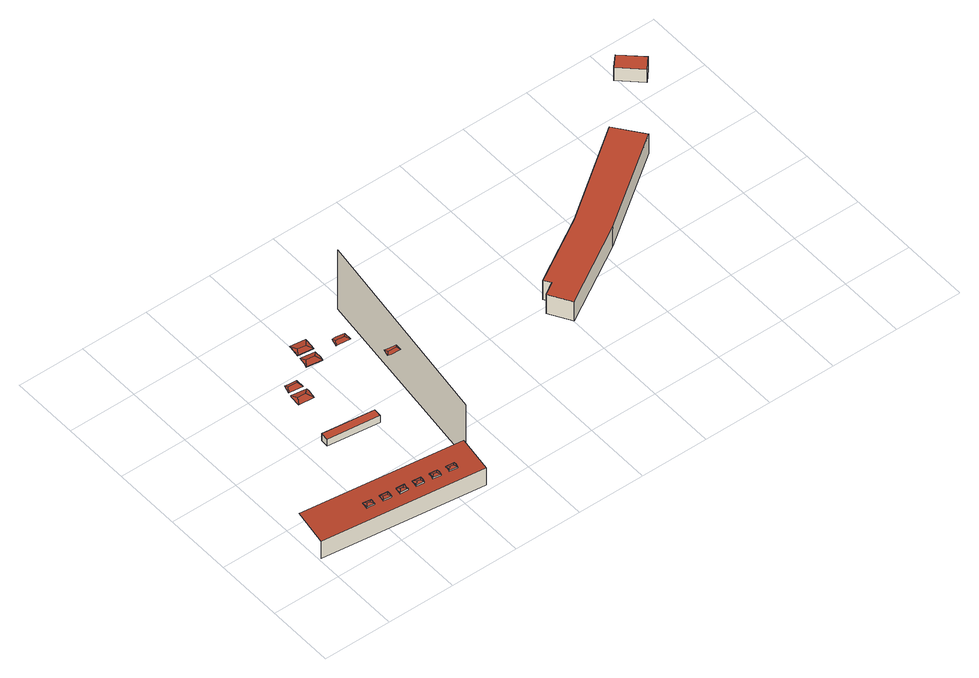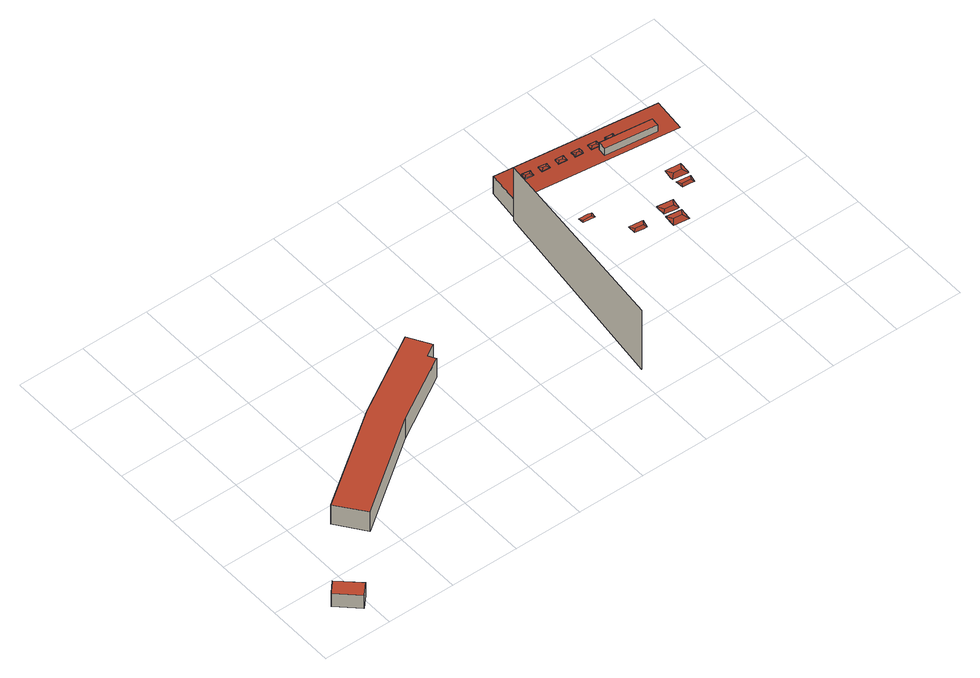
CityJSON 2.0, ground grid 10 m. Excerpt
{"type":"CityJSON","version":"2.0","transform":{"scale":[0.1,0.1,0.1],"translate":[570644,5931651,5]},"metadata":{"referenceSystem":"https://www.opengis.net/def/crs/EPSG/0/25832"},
"CityObjects":{
"building1":{"type":"Building","attributes":{"Grundfläche 2D":"6629.795264","Grundhöhe NN":"5.452"},"children":["building1-1","building1-2","building1-3","building1-4","building1-5","building1-6","building1-7","building1-8","building1-9","building1-10","building1-11","building1-12","building1-13"],"geometry":[{"type":"MultiSurface","lod":"3","boundaries":[[[0,1,2,3]],[[0,3,4,5]],[[1,0,5,6]],[[7,8,9,10]]],"semantics":{"surfaces":[{"type":"RoofSurface"},{"type":"WallSurface"}],"values":[0,1,1,1]}}]},
"building1-1":{"type":"BuildingInstallation","parents":["building1"],"geometry":[{"type":"MultiSurface","lod":"3","boundaries":[[[11,12,13,14]],[[15,14,13,16]],[[12,17,18,16,13]],[[15,16,18]],[[19,18,17,12,20,21]],[[22,23,20,12,11,14]],[[19,24,15,18]],[[24,22,14,15]]],"semantics":{"surfaces":[{"type":"RoofSurface"},{"type":"WallSurface"}],"values":[0,0,0,0,1,1,1,1]}}]},
"building1-2":{"type":"BuildingInstallation","parents":["building1"],"geometry":[{"type":"MultiSurface","lod":"3","boundaries":[[[25,26,27]],[[28,27,26,29]],[[25,30,29,26]],[[31,28,29,30]],[[32,33,25,27]],[[33,34,30,25]],[[34,35,36,28,31,30]],[[36,32,27,28]]],"semantics":{"surfaces":[{"type":"RoofSurface"},{"type":"WallSurface"}],"values":[0,0,0,0,1,1,1,1]}}]},
"building1-3":{"type":"BuildingInstallation","parents":["building1"],"geometry":[{"type":"MultiSurface","lod":"3","boundaries":[[[37,38,39,40]],[[40,39,41,42]],[[37,40,42,43]],[[38,37,43,44]],[[39,38,44,41]]],"semantics":{"surfaces":[{"type":"RoofSurface"},{"type":"WallSurface"}],"values":[0,1,1,1,1]}}]},
"building1-4":{"type":"BuildingInstallation","parents":["building1"],"geometry":[{"type":"MultiSurface","lod":"3","boundaries":[[[45,46,47,48]],[[46,49,50,47]],[[51,52,50,49]],[[52,48,47,50]],[[53,54,55,46,45,48]],[[56,53,48,52]],[[55,57,49,46]],[[57,58,56,52,51,49]]],"semantics":{"surfaces":[{"type":"RoofSurface"},{"type":"WallSurface"}],"values":[0,0,0,0,1,1,1,1]}}]},
"building1-5":{"type":"BuildingInstallation","parents":["building1"],"geometry":[{"type":"MultiSurface","lod":"3","boundaries":[[[59,60,61,62]],[[60,63,64,65,61]],[[59,66,63,60]],[[67,64,63,66]]],"semantics":{"surfaces":[{"type":"RoofSurface"}],"values":[0,0,0,0]}}]},
"building1-6":{"type":"BuildingInstallation","parents":["building1"],"geometry":[{"type":"MultiSurface","lod":"3","boundaries":[[[68,69,70]],[[70,71,72,73,68]],[[70,69,74,75,71]],[[75,72,71]]],"semantics":{"surfaces":[{"type":"RoofSurface"}],"values":[0,0,0,0]}}]},
"building1-7":{"type":"BuildingInstallation","parents":["building1"],"geometry":[{"type":"MultiSurface","lod":"3","boundaries":[[[76,77,78,79]],[[80,79,78,81]],[[77,82,81,78]],[[83,80,81,82]],[[84,85,86,77,76,79]],[[86,87,82,77]],[[87,88,89,80,83,82]],[[89,84,79,80]]],"semantics":{"surfaces":[{"type":"RoofSurface"},{"type":"WallSurface"}],"values":[0,0,0,0,1,1,1,1]}}]},
"building1-8":{"type":"BuildingInstallation","parents":["building1"],"geometry":[{"type":"MultiSurface","lod":"3","boundaries":[[[90,91,92,93]],[[91,94,95,92]],[[96,97,95,94]],[[97,93,92,95]],[[98,99,93,97]],[[99,100,101,91,90,93]],[[101,102,94,91]],[[102,103,98,97,96,94]]],"semantics":{"surfaces":[{"type":"RoofSurface"},{"type":"WallSurface"}],"values":[0,0,0,0,1,1,1,1]}}]},
"building1-9":{"type":"BuildingInstallation","parents":["building1"],"geometry":[{"type":"MultiSurface","lod":"3","boundaries":[[[104,105,106,107]],[[105,108,109,110,106]],[[104,111,108,105]],[[108,111,112,109]],[[104,107,113]],[[111,104,113,114]],[[112,111,114]]],"semantics":{"surfaces":[{"type":"RoofSurface"},{"type":"WallSurface"}],"values":[0,0,0,0,1,1,1]}}]},
"building1-10":{"type":"BuildingInstallation","parents":["building1"],"geometry":[{"type":"MultiSurface","lod":"3","boundaries":[[[115,116,117,118]],[[116,119,120,117]],[[121,122,120,119]],[[122,118,117,120]],[[123,124,125,116,115,118]],[[125,126,119,116]],[[126,127,128,122,121,119]],[[128,123,118,122]]],"semantics":{"surfaces":[{"type":"RoofSurface"},{"type":"WallSurface"}],"values":[0,0,0,0,1,1,1,1]}}]},
"building1-11":{"type":"BuildingInstallation","parents":["building1"],"geometry":[{"type":"MultiSurface","lod":"3","boundaries":[[[129,130,131,132]],[[130,133,134,131]],[[129,135,133,130]],[[136,134,133,135]],[[136,135,137]],[[138,129,132]],[[138,137,135,129]]],"semantics":{"surfaces":[{"type":"RoofSurface"},{"type":"WallSurface"}],"values":[0,0,0,0,1,1,1]}}]},
"building1-12":{"type":"BuildingInstallation","parents":["building1"],"geometry":[{"type":"MultiSurface","lod":"3","boundaries":[[[139,140,141]],[[141,142,143,144,139]],[[141,140,145,146,142]],[[146,143,142]]],"semantics":{"surfaces":[{"type":"RoofSurface"}],"values":[0,0,0,0]}}]},
"building1-13":{"type":"BuildingInstallation","parents":["building1"],"geometry":[{"type":"MultiSurface","lod":"3","boundaries":[[[147,148,149]],[[149,150,151,152,147]],[[150,149,148,153,154]],[[154,151,150]]],"semantics":{"surfaces":[{"type":"RoofSurface"}],"values":[0,0,0,0]}}]},
"building2":{"type":"Building","attributes":{"Grundfläche 2D":"147.059358","Grundhöhe NN":"5.596"},"geometry":[{"type":"Solid","lod":"3","boundaries":[[[[155,156,157,158,159,160,161,162]],[[156,155,163,164]],[[157,156,164,165]],[[158,157,165,166]],[[159,158,166,167]],[[160,159,167,168]],[[161,160,168,169]],[[155,162,170,163]],[[162,161,169,170]],[[164,163,170,169,168,167,166,165]]]],"semantics":{"surfaces":[{"type":"RoofSurface"},{"type":"WallSurface"},{"type":"GroundSurface"}],"values":[[0,1,1,1,1,1,1,1,1,2]]}}]},
"building3":{"type":"Building","attributes":{"Grundfläche 2D":"9.111249","Grundhöhe NN":"5.739"},"geometry":[{"type":"Solid","lod":"3","boundaries":[[[[171,172,173,174]],[[175,176,174,173]],[[176,177,171,174]],[[177,178,172,171]],[[178,175,173,172]],[[178,177,176,175]]]],"semantics":{"surfaces":[{"type":"RoofSurface"},{"type":"WallSurface"},{"type":"GroundSurface"}],"values":[[0,1,1,1,1,2]]}}]}
},
"vertices":[
[241,8,35],[247,60,38],[11,89,38],[4,37,35],[4,37,5],[241,8,5],[247,60,5],[287,357,109],[250,60,98],[250,60,5],[287,357,5],
[83,50,38],[82,45,38],[86,50,39],[83,54,38],[95,52,38],[91,49,39],[86,45,38],[94,44,38],[94,44,36],[82,45,36],[86,45,36],[83,54,37],[83,50,37],[95,52,37],
[106,42,38],[110,47,39],[107,51,38],[119,50,38],[115,46,39],[118,41,38],[119,46,38],[107,51,37],[106,42,36],[118,41,36],[119,46,37],[119,50,37],
[149,102,111],[150,114,111],[74,123,111],[73,111,111],[74,123,99],[73,111,99],[149,102,99],[150,114,99],
[130,44,38],[130,39,38],[134,44,39],[131,48,38],[142,38,38],[138,43,39],[142,43,38],[143,47,38],[131,48,37],[130,44,37],[130,39,36],[143,47,37],[142,38,36],[142,43,37],
[88,186,102],[94,195,104],[90,204,102],[89,201,102],[106,194,104],[113,201,102],[91,204,102],[111,184,102],[113,197,102],
[94,221,103],[91,209,102],[96,216,104],[109,215,104],[112,219,103],[100,220,103],[94,209,102],[112,207,102],
[154,41,38],[153,36,38],[158,41,39],[154,45,38],[166,44,38],[162,40,39],[165,35,38],[166,40,38],[154,45,37],[154,41,37],[153,36,36],[165,35,36],[166,40,37],[166,44,37],
[178,38,38],[177,34,38],[181,38,39],[178,42,38],[189,32,38],[186,37,39],[190,37,38],[190,41,38],[190,41,37],[178,42,37],[178,38,37],[177,34,36],[189,32,36],[190,37,37],
[135,229,104],[141,238,105],[138,245,104],[136,235,104],[154,236,105],[159,242,104],[141,245,104],[158,226,104],[159,231,104],[135,229,103],[158,226,103],
[202,35,38],[201,31,38],[205,35,39],[202,39,38],[213,29,38],[210,34,39],[214,34,38],[214,38,38],[202,39,37],[202,35,37],[201,31,36],[213,29,36],[214,34,37],[214,38,37],
[138,250,105],[144,258,106],[140,268,105],[140,266,105],[156,257,106],[163,265,105],[161,247,105],[163,262,105],[161,247,104],[138,250,104],
[189,246,104],[186,234,104],[191,241,105],[203,240,105],[207,244,104],[195,246,104],[188,234,104],[207,232,104],
[228,192,103],[226,183,102],[230,188,103],[243,187,103],[245,190,103],[236,191,103],[231,182,102],[245,181,102],
[493,211,40],[499,201,40],[481,190,40],[500,158,40],[617,228,40],[751,325,40],[721,365,40],[588,268,40],[493,211,6],[499,201,6],[481,190,6],[500,158,6],[617,228,6],[751,325,6],[721,365,6],[588,268,6],
[825,420,30],[840,436,30],[810,464,30],[795,448,30],[810,464,7],[795,448,7],[825,420,7],[840,436,7]
]}
